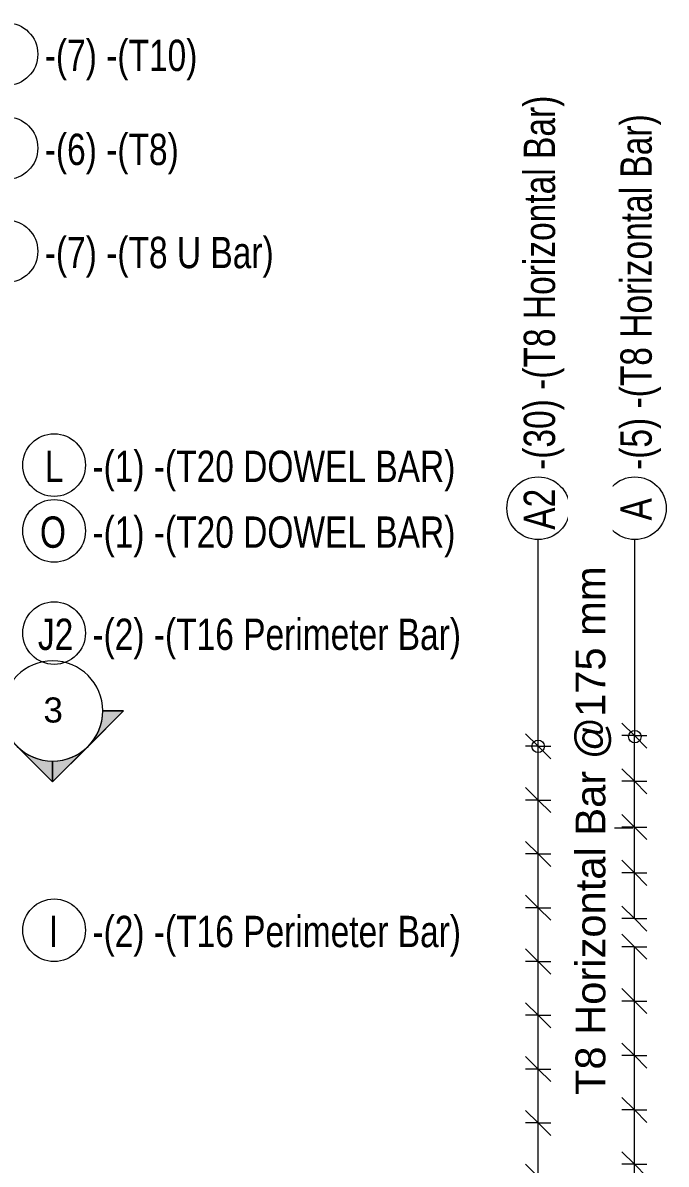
# Model space of a CAD drawing. Header units: millimetres. Extents: x 12473 to 23610, y -3081 to 6044.
# Drawn here: x 16383 to 18438, y 2286 to 5930 of the extents above; entities that cross this region are included whole.
import ezdxf

# ---------------------------------------------------------------- set-up
doc = ezdxf.new("R2010")
doc.units = ezdxf.units.MM
for name, color, linetype, lineweight in [('A-ANNO-DIMS', 211, 'Continuous', 9), ('A-ANNO-DIMS-40', 211, 'Continuous', 9), ('G-ANNO-SYMB', 111, 'Continuous', 9), ('S-RBAR-IDEN', 171, 'Continuous', 9)]:
    doc.layers.add(name, color=color, linetype=linetype, lineweight=lineweight)
doc.styles.add('Arial', font='arial.ttf', dxfattribs={"height": 80})
doc.styles.add('Arial_1', font='arial.ttf', dxfattribs={"height": 95.25})
doc.styles.add('Nirmala UI Semilight', font='NirmalaS.ttf', dxfattribs={"width": 0.8, "height": 100})
doc.dimstyles.new('Arrow_Filled_-_2_5_NI_UI', dxfattribs={"dimscale": 304.8, "dimtxt": 104.736395, "dimasz": 0.262467, "dimexe": 0.131234, "dimexo": 0.0625, "dimgap": 0.131234, "dimtad": 1, "dimdec": 0, "dimzin": 0, "dimdsep": 46, "dimtxsty": 'Nirmala UI Semilight', "dimblk1": 'OBLIQUE', "dimblk2": 'OBLIQUE', "dimsah": 1, "dimcen": 0.09, "dimazin": 0, "dimtfac": 1, "dimtdec": 4, "dimtix": 1, "dimtmove": 0, "dimatfit": 3, "dimfxl": 0.131234, "dimfxlon": 1, "dimtvp": 1, "dimtolj": 1, "dimtzin": 0, "dimarcsym": 2})
doc.dimstyles.new('Arrow_Filled_-_2_5_NI_UI_1', dxfattribs={"dimscale": 304.8, "dimtxt": 104.736395, "dimasz": 0.262467, "dimexe": 0.131234, "dimexo": 0.0625, "dimgap": 0.131234, "dimtad": 1, "dimdec": 0, "dimzin": 0, "dimdsep": 46, "dimtxsty": 'Arial_1', "dimblk1": 'OBLIQUE', "dimblk2": 'OBLIQUE', "dimsah": 1, "dimcen": 0.09, "dimazin": 0, "dimtfac": 1, "dimtdec": 4, "dimtix": 1, "dimtmove": 0, "dimatfit": 3, "dimfxl": 0.131234, "dimfxlon": 1, "dimtvp": 1, "dimtolj": 1, "dimtzin": 0, "dimarcsym": 2})

# ---------------------------------------------------------------- blocks, each defined once
blk = doc.blocks.new('Detail View - M_Section Head - Filled SHOP DWG-1002450-Elevation Front 1')
at = {"layer": 'G-ANNO-SYMB'}
h = blk.add_hatch(color=256, dxfattribs=at)
edge = h.paths.add_edge_path()
edge.add_line((16252.2, 3732.8), (16318.5, 3732.8))
edge.add_arc((16478.5, 3732.8), 160, 180, 225)
edge.add_line((16365.4, 3619.7), (16252.2, 3732.8))
h = blk.add_hatch(color=256, dxfattribs=at)
edge = h.paths.add_edge_path()
edge.add_line((16704.8, 3732.8), (16591.6, 3619.7))
edge.add_arc((16478.5, 3732.8), 160, 315, 360)
edge.add_line((16638.5, 3732.8), (16704.8, 3732.8))
h = blk.add_hatch(color=256, dxfattribs=at)
edge = h.paths.add_edge_path()
edge.add_line((16478.5, 3506.5), (16365.4, 3619.7))
edge.add_arc((16478.5, 3732.8), 160, 225, 270)
edge.add_line((16478.5, 3572.8), (16478.5, 3506.5))
h = blk.add_hatch(color=256, dxfattribs=at)
edge = h.paths.add_edge_path()
edge.add_line((16478.5, 3506.5), (16478.5, 3572.8))
edge.add_arc((16478.5, 3732.8), 160, 270, 315)
edge.add_line((16591.6, 3619.7), (16478.5, 3506.5))
for p, q in [((16478.5, 3506.5), (16252.2, 3732.8)), ((16318.5, 3732.8), (16252.2, 3732.8)), ((16252.2, 3732.8), (16365.4, 3619.7)), ((16318.5, 3732.8), (16252.2, 3732.8)), ((16478.5, 3506.5), (16704.8, 3732.8)), ((16591.6, 3619.7), (16704.8, 3732.8)), ((16638.5, 3732.8), (16704.8, 3732.8)), ((16704.8, 3732.8), (16638.5, 3732.8)), ((16365.4, 3619.7), (16478.5, 3506.5)), ((16478.5, 3506.5), (16591.6, 3619.7)), ((16478.5, 3572.8), (16478.5, 3506.5)), ((16478.5, 3506.5), (16478.5, 3572.8))]:
    blk.add_line(p, q, dxfattribs=at)
for start, end in [(360, 180), (180, 360), (180, 225), (315, 0), (225, 270), (270, 315)]:
    blk.add_arc((16478.5, 3732.8), 160, start, end, dxfattribs=at)
blk = doc.blocks.new('M_Rebar Tag_rfa MARK - ARROW-794226-Elevation Front 1')
at = {"layer": 'S-RBAR-IDEN'}
blk.add_circle((16483.4, 3981.5), 100, dxfattribs=at)
blk = doc.blocks.new('M_Rebar Tag_rfa MARK - DOT 1 MM-794228-Elevation Front 1')
at = {"layer": 'S-RBAR-IDEN'}
blk.add_circle((18335.3, -2981), 100, dxfattribs=at)
blk = doc.blocks.new('DIMBLOCK159-Elevation Front 1')
at = {"layer": 'A-ANNO-DIMS-40'}
for p, q in [((18029, 2417.7), (17989, 2457.7)), ((18029, 2417.7), (17989, 2417.7)), ((18029, 2245.9), (18029, 2417.7)), ((18029, 2417.7), (18069, 2377.7)), ((18029, 2417.7), (18069, 2417.7)), ((18029, 2245.9), (17989, 2285.9)), ((18029, 2245.9), (17989, 2245.9)), ((18029, 2245.9), (18069, 2205.9)), ((18029, 2245.9), (18069, 2245.9))]:
    blk.add_line(p, q, dxfattribs=at)
blk = doc.blocks.new('_Oblique')
at = {"color": 0, "linetype": 'ByBlock', "lineweight": -2}
blk.add_line((-0.5, -0.5), (0.5, 0.5), dxfattribs=at)
blk = doc.blocks.new('DIMBLOCK160-Elevation Front 1')
at = {"layer": 'A-ANNO-DIMS-40'}
for p, q in [((18029, 2589.4), (17989, 2629.4)), ((18029, 2589.4), (17989, 2589.4)), ((18029, 2417.7), (18029, 2589.4)), ((18029, 2589.4), (18069, 2549.4)), ((18029, 2589.4), (18069, 2589.4)), ((18029, 2417.7), (17989, 2457.7)), ((18029, 2417.7), (17989, 2417.7)), ((18029, 2417.7), (18069, 2377.7)), ((18029, 2417.7), (18069, 2417.7))]:
    blk.add_line(p, q, dxfattribs=at)
blk = doc.blocks.new('DIMBLOCK161-Elevation Front 1')
at = {"layer": 'A-ANNO-DIMS-40'}
for p, q in [((18029, 2761.2), (17989, 2801.2)), ((18029, 2761.2), (17989, 2761.2)), ((18029, 2589.4), (18029, 2761.2)), ((18029, 2761.2), (18069, 2721.2)), ((18029, 2761.2), (18069, 2761.2)), ((18029, 2589.4), (17989, 2629.4)), ((18029, 2589.4), (17989, 2589.4)), ((18029, 2589.4), (18069, 2549.4)), ((18029, 2589.4), (18069, 2589.4))]:
    blk.add_line(p, q, dxfattribs=at)
blk = doc.blocks.new('DIMBLOCK162-Elevation Front 1')
at = {"layer": 'A-ANNO-DIMS-40'}
for p, q in [((18029, 2933), (17989, 2973)), ((18029, 2933), (17989, 2933)), ((18029, 2761.2), (18029, 2933)), ((18029, 2933), (18069, 2893)), ((18029, 2933), (18069, 2933)), ((18029, 2761.2), (17989, 2801.2)), ((18029, 2761.2), (17989, 2761.2)), ((18029, 2761.2), (18069, 2721.2)), ((18029, 2761.2), (18069, 2761.2))]:
    blk.add_line(p, q, dxfattribs=at)
blk = doc.blocks.new('DIMBLOCK163-Elevation Front 1')
at = {"layer": 'A-ANNO-DIMS-40'}
for p, q in [((18029, 3104.7), (17989, 3144.7)), ((18029, 3104.7), (17989, 3104.7)), ((18029, 2933), (18029, 3104.7)), ((18029, 3104.7), (18069, 3064.7)), ((18029, 3104.7), (18069, 3104.7)), ((18029, 2933), (17989, 2973)), ((18029, 2933), (17989, 2933)), ((18029, 2933), (18069, 2893)), ((18029, 2933), (18069, 2933))]:
    blk.add_line(p, q, dxfattribs=at)
blk = doc.blocks.new('DIMBLOCK164-Elevation Front 1')
at = {"layer": 'A-ANNO-DIMS-40'}
for p, q in [((18029, 3276.5), (17989, 3316.5)), ((18029, 3276.5), (17989, 3276.5)), ((18029, 3104.7), (18029, 3276.5)), ((18029, 3276.5), (18069, 3236.5)), ((18029, 3276.5), (18069, 3276.5)), ((18029, 3104.7), (17989, 3144.7)), ((18029, 3104.7), (17989, 3104.7)), ((18029, 3104.7), (18069, 3064.7)), ((18029, 3104.7), (18069, 3104.7))]:
    blk.add_line(p, q, dxfattribs=at)
blk = doc.blocks.new('DIMBLOCK165-Elevation Front 1')
at = {"layer": 'A-ANNO-DIMS-40'}
for p, q in [((18029, 3448.2), (17989, 3488.2)), ((18029, 3448.2), (17989, 3448.2)), ((18029, 3276.5), (18029, 3448.2)), ((18029, 3448.2), (18069, 3408.2)), ((18029, 3448.2), (18069, 3448.2)), ((18029, 3276.5), (17989, 3316.5)), ((18029, 3276.5), (17989, 3276.5)), ((18029, 3276.5), (18069, 3236.5)), ((18029, 3276.5), (18069, 3276.5))]:
    blk.add_line(p, q, dxfattribs=at)
blk = doc.blocks.new('DIMBLOCK166-Elevation Front 1')
at = {"layer": 'A-ANNO-DIMS-40'}
for p, q in [((18029, 3620), (17989, 3660)), ((18029, 3620), (17989, 3620)), ((18029, 3448.2), (18029, 3620)), ((18029, 3620), (18069, 3580)), ((18029, 3620), (18069, 3620)), ((18029, 3448.2), (17989, 3488.2)), ((18029, 3448.2), (17989, 3448.2)), ((18029, 3448.2), (18069, 3408.2)), ((18029, 3448.2), (18069, 3448.2))]:
    blk.add_line(p, q, dxfattribs=at)
blk = doc.blocks.new('DIMBLOCK167-Elevation Front 1')
at = {"layer": 'A-ANNO-DIMS-40'}
for p, q in [((18029, 3620), (17989, 3660)), ((18029, 3620), (17989, 3620)), ((18029, -1361), (18029, 3620)), ((18029, 3448.2), (18029, 3620)), ((18029, 3620), (18069, 3580)), ((18029, 3620), (18069, 3620)), ((18029, 3448.2), (17989, 3488.2)), ((18029, 3448.2), (17989, 3448.2)), ((18029, 3276.5), (18029, 3448.2)), ((18029, 3448.2), (18069, 3408.2)), ((18029, 3448.2), (18069, 3448.2)), ((18029, 3276.5), (17989, 3316.5)), ((18029, 3276.5), (17989, 3276.5)), ((18029, 3104.7), (18029, 3276.5)), ((18029, 3276.5), (18069, 3236.5)), ((18029, 3276.5), (18069, 3276.5)), ((18029, 3104.7), (17989, 3144.7)), ((18029, 3104.7), (17989, 3104.7)), ((18029, 2933), (18029, 3104.7)), ((18029, 3104.7), (18069, 3064.7)), ((18029, 3104.7), (18069, 3104.7)), ((18029, 2933), (17989, 2973)), ((18029, 2933), (17989, 2933)), ((18029, 2761.2), (18029, 2933)), ((18029, 2933), (18069, 2893)), ((18029, 2933), (18069, 2933)), ((18029, 2761.2), (17989, 2801.2)), ((18029, 2761.2), (17989, 2761.2)), ((18029, 2589.4), (18029, 2761.2)), ((18029, 2761.2), (18069, 2721.2)), ((18029, 2761.2), (18069, 2761.2)), ((18029, 2589.4), (17989, 2629.4)), ((18029, 2589.4), (17989, 2589.4)), ((18029, 2417.7), (18029, 2589.4)), ((18029, 2589.4), (18069, 2549.4)), ((18029, 2589.4), (18069, 2589.4)), ((18029, 2417.7), (17989, 2457.7)), ((18029, 2417.7), (17989, 2417.7)), ((18029, 2245.9), (18029, 2417.7)), ((18029, 2417.7), (18069, 2377.7)), ((18029, 2417.7), (18069, 2417.7)), ((18029, 2245.9), (17989, 2285.9)), ((18029, 2245.9), (17989, 2245.9)), ((18029, 2074.2), (18029, 2245.9)), ((18029, 2245.9), (18069, 2205.9)), ((18029, 2245.9), (18069, 2245.9)), ((18029, 2074.2), (17989, 2114.2)), ((18029, 2074.2), (17989, 2074.2)), ((18029, 1902.4), (18029, 2074.2)), ((18029, 2074.2), (18069, 2034.2)), ((18029, 2074.2), (18069, 2074.2)), ((18029, 1902.4), (17989, 1942.4)), ((18029, 1902.4), (17989, 1902.4)), ((18029, 1730.7), (18029, 1902.4)), ((18029, 1902.4), (18069, 1862.4)), ((18029, 1902.4), (18069, 1902.4)), ((18029, 1730.7), (17989, 1770.7)), ((18029, 1730.7), (17989, 1730.7)), ((18029, 1558.9), (18029, 1730.7)), ((18029, 1730.7), (18069, 1690.7)), ((18029, 1730.7), (18069, 1730.7)), ((18029, 1558.9), (17989, 1598.9)), ((18029, 1558.9), (17989, 1558.9)), ((18029, 1387.1), (18029, 1558.9)), ((18029, 1558.9), (18069, 1518.9)), ((18029, 1558.9), (18069, 1558.9)), ((18029, 1387.1), (17989, 1427.1)), ((18029, 1387.1), (17989, 1387.1)), ((18029, 1215.4), (18029, 1387.1)), ((18029, 1387.1), (18069, 1347.1)), ((18029, 1387.1), (18069, 1387.1)), ((18029, 1215.4), (17989, 1255.4)), ((18029, 1215.4), (17989, 1215.4)), ((18029, 1043.6), (18029, 1215.4)), ((18029, 1215.4), (18069, 1175.4)), ((18029, 1215.4), (18069, 1215.4)), ((18029, 1043.6), (17989, 1083.6)), ((18029, 1043.6), (17989, 1043.6)), ((18029, 871.9), (18029, 1043.6)), ((18029, 1043.6), (18069, 1003.6)), ((18029, 1043.6), (18069, 1043.6)), ((18029, 871.9), (17989, 911.9)), ((18029, 871.9), (17989, 871.9)), ((18029, 700.1), (18029, 871.9)), ((18029, 871.9), (18069, 831.9)), ((18029, 871.9), (18069, 871.9)), ((18029, 700.1), (17989, 740.1)), ((18029, 700.1), (17989, 700.1)), ((18029, 528.3), (18029, 700.1)), ((18029, 700.1), (18069, 660.1)), ((18029, 700.1), (18069, 700.1)), ((18029, 528.3), (17989, 568.3)), ((18029, 528.3), (17989, 528.3)), ((18029, 356.6), (18029, 528.3)), ((18029, 528.3), (18069, 488.3)), ((18029, 528.3), (18069, 528.3)), ((18029, 356.6), (17989, 396.6)), ((18029, 356.6), (17989, 356.6)), ((18029, 184.8), (18029, 356.6)), ((18029, 356.6), (18069, 316.6)), ((18029, 356.6), (18069, 356.6)), ((18029, 184.8), (17989, 224.8)), ((18029, 184.8), (17989, 184.8)), ((18029, 13.1), (18029, 184.8)), ((18029, 184.8), (18069, 144.8)), ((18029, 184.8), (18069, 184.8)), ((18029, 13.1), (17989, 53.1)), ((18029, 13.1), (17989, 13.1)), ((18029, -158.7), (18029, 13.1)), ((18029, 13.1), (18069, -26.9)), ((18029, 13.1), (18069, 13.1)), ((18029, -158.7), (17989, -118.7)), ((18029, -158.7), (17989, -158.7)), ((18029, -330.4), (18029, -158.7)), ((18029, -158.7), (18069, -198.7)), ((18029, -158.7), (18069, -158.7)), ((18029, -330.4), (17989, -290.4)), ((18029, -330.4), (17989, -330.4)), ((18029, -502.2), (18029, -330.4)), ((18029, -330.4), (18069, -370.4)), ((18029, -330.4), (18069, -330.4)), ((18029, -502.2), (17989, -462.2)), ((18029, -502.2), (17989, -502.2)), ((18029, -674), (18029, -502.2)), ((18029, -502.2), (18069, -542.2)), ((18029, -502.2), (18069, -502.2)), ((18029, -674), (17989, -634)), ((18029, -674), (17989, -674)), ((18029, -845.7), (18029, -674)), ((18029, -674), (18069, -714)), ((18029, -674), (18069, -674)), ((18029, -845.7), (17989, -805.7)), ((18029, -845.7), (17989, -845.7)), ((18029, -1017.5), (18029, -845.7)), ((18029, -845.7), (18069, -885.7)), ((18029, -845.7), (18069, -845.7)), ((18029, -1017.5), (17989, -977.5)), ((18029, -1017.5), (17989, -1017.5)), ((18029, -1189.2), (18029, -1017.5)), ((18029, -1017.5), (18069, -1057.5)), ((18029, -1017.5), (18069, -1017.5)), ((18029, -1189.2), (17989, -1149.2)), ((18029, -1189.2), (17989, -1189.2)), ((18029, -1361), (18029, -1189.2)), ((18029, -1189.2), (18069, -1229.2)), ((18029, -1189.2), (18069, -1189.2)), ((18029, -1361), (17989, -1321)), ((18029, -1361), (17989, -1361)), ((18029, -1361), (18069, -1401)), ((18029, -1361), (18069, -1361))]:
    blk.add_line(p, q, dxfattribs=at)
blk = doc.blocks.new('_None')
blk = doc.blocks.new('DIMBLOCK188-Elevation Front 1')
at = {"layer": 'A-ANNO-DIMS-40'}
for p, q in [((18336.3, 2285.5), (18296.3, 2325.5)), ((18336.3, 2285.5), (18296.3, 2285.5)), ((18336.3, 2111.9), (18336.3, 2285.5)), ((18336.3, 2285.5), (18376.3, 2245.5)), ((18336.3, 2285.5), (18376.3, 2285.5)), ((18336.3, 2111.9), (18296.3, 2151.9)), ((18336.3, 2111.9), (18296.3, 2111.9)), ((18336.3, 2111.9), (18376.3, 2071.9)), ((18336.3, 2111.9), (18376.3, 2111.9))]:
    blk.add_line(p, q, dxfattribs=at)
blk = doc.blocks.new('DIMBLOCK189-Elevation Front 1')
at = {"layer": 'A-ANNO-DIMS-40'}
for p, q in [((18336.3, 2459.2), (18296.3, 2499.2)), ((18336.3, 2459.2), (18296.3, 2459.2)), ((18336.3, 2285.5), (18336.3, 2459.2)), ((18336.3, 2459.2), (18376.3, 2419.2)), ((18336.3, 2459.2), (18376.3, 2459.2)), ((18336.3, 2285.5), (18296.3, 2325.5)), ((18336.3, 2285.5), (18296.3, 2285.5)), ((18336.3, 2285.5), (18376.3, 2245.5)), ((18336.3, 2285.5), (18376.3, 2285.5))]:
    blk.add_line(p, q, dxfattribs=at)
blk = doc.blocks.new('DIMBLOCK190-Elevation Front 1')
at = {"layer": 'A-ANNO-DIMS-40'}
for p, q in [((18336.3, 2632.8), (18296.3, 2672.8)), ((18336.3, 2632.8), (18296.3, 2632.8)), ((18336.3, 2459.2), (18336.3, 2632.8)), ((18336.3, 2632.8), (18376.3, 2592.8)), ((18336.3, 2632.8), (18376.3, 2632.8)), ((18336.3, 2459.2), (18296.3, 2499.2)), ((18336.3, 2459.2), (18296.3, 2459.2)), ((18336.3, 2459.2), (18376.3, 2419.2)), ((18336.3, 2459.2), (18376.3, 2459.2))]:
    blk.add_line(p, q, dxfattribs=at)
blk = doc.blocks.new('DIMBLOCK191-Elevation Front 1')
at = {"layer": 'A-ANNO-DIMS-40'}
for p, q in [((18336.3, 2806.5), (18296.3, 2846.5)), ((18336.3, 2806.5), (18296.3, 2806.5)), ((18336.3, 2632.8), (18336.3, 2806.5)), ((18336.3, 2806.5), (18376.3, 2766.5)), ((18336.3, 2806.5), (18376.3, 2806.5)), ((18336.3, 2632.8), (18296.3, 2672.8)), ((18336.3, 2632.8), (18296.3, 2632.8)), ((18336.3, 2632.8), (18376.3, 2592.8)), ((18336.3, 2632.8), (18376.3, 2632.8))]:
    blk.add_line(p, q, dxfattribs=at)
blk = doc.blocks.new('DIMBLOCK192-Elevation Front 1')
at = {"layer": 'A-ANNO-DIMS-40'}
for p, q in [((18336.3, 2980.1), (18296.3, 3020.1)), ((18336.3, 2980.1), (18296.3, 2980.1)), ((18336.3, 2806.5), (18336.3, 2980.1)), ((18336.3, 2980.1), (18376.3, 2940.1)), ((18336.3, 2980.1), (18376.3, 2980.1)), ((18336.3, 2806.5), (18296.3, 2846.5)), ((18336.3, 2806.5), (18296.3, 2806.5)), ((18336.3, 2806.5), (18376.3, 2766.5)), ((18336.3, 2806.5), (18376.3, 2806.5))]:
    blk.add_line(p, q, dxfattribs=at)
blk = doc.blocks.new('DIMBLOCK193-Elevation Front 1')
at = {"layer": 'A-ANNO-DIMS-40'}
for p, q in [((18336.3, 2980.1), (18296.3, 3020.1)), ((18336.3, 2980.1), (18296.3, 2980.1)), ((18336.3, -1361), (18336.3, 2980.1)), ((18336.3, 2806.5), (18336.3, 2980.1)), ((18336.3, 2980.1), (18376.3, 2940.1)), ((18336.3, 2980.1), (18376.3, 2980.1)), ((18336.3, 2806.5), (18296.3, 2846.5)), ((18336.3, 2806.5), (18296.3, 2806.5)), ((18336.3, 2632.8), (18336.3, 2806.5)), ((18336.3, 2806.5), (18376.3, 2766.5)), ((18336.3, 2806.5), (18376.3, 2806.5)), ((18336.3, 2632.8), (18296.3, 2672.8)), ((18336.3, 2632.8), (18296.3, 2632.8)), ((18336.3, 2459.2), (18336.3, 2632.8)), ((18336.3, 2632.8), (18376.3, 2592.8)), ((18336.3, 2632.8), (18376.3, 2632.8)), ((18336.3, 2459.2), (18296.3, 2499.2)), ((18336.3, 2459.2), (18296.3, 2459.2)), ((18336.3, 2285.5), (18336.3, 2459.2)), ((18336.3, 2459.2), (18376.3, 2419.2)), ((18336.3, 2459.2), (18376.3, 2459.2)), ((18336.3, 2285.5), (18296.3, 2325.5)), ((18336.3, 2285.5), (18296.3, 2285.5)), ((18336.3, 2111.9), (18336.3, 2285.5)), ((18336.3, 2285.5), (18376.3, 2245.5)), ((18336.3, 2285.5), (18376.3, 2285.5)), ((18336.3, 2111.9), (18296.3, 2151.9)), ((18336.3, 2111.9), (18296.3, 2111.9)), ((18336.3, 1938.2), (18336.3, 2111.9)), ((18336.3, 2111.9), (18376.3, 2071.9)), ((18336.3, 2111.9), (18376.3, 2111.9)), ((18336.3, 1938.2), (18296.3, 1978.2)), ((18336.3, 1938.2), (18296.3, 1938.2)), ((18336.3, 1764.6), (18336.3, 1938.2)), ((18336.3, 1938.2), (18376.3, 1898.2)), ((18336.3, 1938.2), (18376.3, 1938.2)), ((18336.3, 1764.6), (18296.3, 1804.6)), ((18336.3, 1764.6), (18296.3, 1764.6)), ((18336.3, 1591), (18336.3, 1764.6)), ((18336.3, 1764.6), (18376.3, 1724.6)), ((18336.3, 1764.6), (18376.3, 1764.6)), ((18336.3, 1591), (18296.3, 1631)), ((18336.3, 1591), (18296.3, 1591)), ((18336.3, 1417.3), (18336.3, 1591)), ((18336.3, 1591), (18376.3, 1551)), ((18336.3, 1591), (18376.3, 1591)), ((18336.3, 1417.3), (18296.3, 1457.3)), ((18336.3, 1417.3), (18296.3, 1417.3)), ((18336.3, 1243.7), (18336.3, 1417.3)), ((18336.3, 1417.3), (18376.3, 1377.3)), ((18336.3, 1417.3), (18376.3, 1417.3)), ((18336.3, 1243.7), (18296.3, 1283.7)), ((18336.3, 1243.7), (18296.3, 1243.7)), ((18336.3, 1070), (18336.3, 1243.7)), ((18336.3, 1243.7), (18376.3, 1203.7)), ((18336.3, 1243.7), (18376.3, 1243.7)), ((18336.3, 1070), (18296.3, 1110)), ((18336.3, 1070), (18296.3, 1070)), ((18336.3, 896.4), (18336.3, 1070)), ((18336.3, 1070), (18376.3, 1030)), ((18336.3, 1070), (18376.3, 1070)), ((18336.3, 896.4), (18296.3, 936.4)), ((18336.3, 896.4), (18296.3, 896.4)), ((18336.3, 722.7), (18336.3, 896.4)), ((18336.3, 896.4), (18376.3, 856.4)), ((18336.3, 896.4), (18376.3, 896.4)), ((18336.3, 722.7), (18296.3, 762.7)), ((18336.3, 722.7), (18296.3, 722.7)), ((18336.3, 549.1), (18336.3, 722.7)), ((18336.3, 722.7), (18376.3, 682.7)), ((18336.3, 722.7), (18376.3, 722.7)), ((18336.3, 549.1), (18296.3, 589.1)), ((18336.3, 549.1), (18296.3, 549.1)), ((18336.3, 375.4), (18336.3, 549.1)), ((18336.3, 549.1), (18376.3, 509.1)), ((18336.3, 549.1), (18376.3, 549.1)), ((18336.3, 375.4), (18296.3, 415.4)), ((18336.3, 375.4), (18296.3, 375.4)), ((18336.3, 201.8), (18336.3, 375.4)), ((18336.3, 375.4), (18376.3, 335.4)), ((18336.3, 375.4), (18376.3, 375.4)), ((18336.3, 201.8), (18296.3, 241.8)), ((18336.3, 201.8), (18296.3, 201.8)), ((18336.3, 28.2), (18336.3, 201.8)), ((18336.3, 201.8), (18376.3, 161.8)), ((18336.3, 201.8), (18376.3, 201.8)), ((18336.3, 28.2), (18296.3, 68.2)), ((18336.3, 28.2), (18296.3, 28.2)), ((18336.3, -145.5), (18336.3, 28.2)), ((18336.3, 28.2), (18376.3, -11.8)), ((18336.3, 28.2), (18376.3, 28.2)), ((18336.3, -145.5), (18296.3, -105.5)), ((18336.3, -145.5), (18296.3, -145.5)), ((18336.3, -319.1), (18336.3, -145.5)), ((18336.3, -145.5), (18376.3, -185.5)), ((18336.3, -145.5), (18376.3, -145.5)), ((18336.3, -319.1), (18296.3, -279.1)), ((18336.3, -319.1), (18296.3, -319.1)), ((18336.3, -492.8), (18336.3, -319.1)), ((18336.3, -319.1), (18376.3, -359.1)), ((18336.3, -319.1), (18376.3, -319.1)), ((18336.3, -492.8), (18296.3, -452.8)), ((18336.3, -492.8), (18296.3, -492.8)), ((18336.3, -666.4), (18336.3, -492.8)), ((18336.3, -492.8), (18376.3, -532.8)), ((18336.3, -492.8), (18376.3, -492.8)), ((18336.3, -666.4), (18296.3, -626.4)), ((18336.3, -666.4), (18296.3, -666.4)), ((18336.3, -840.1), (18336.3, -666.4)), ((18336.3, -666.4), (18376.3, -706.4)), ((18336.3, -666.4), (18376.3, -666.4)), ((18336.3, -840.1), (18296.3, -800.1)), ((18336.3, -840.1), (18296.3, -840.1)), ((18336.3, -1013.7), (18336.3, -840.1)), ((18336.3, -840.1), (18376.3, -880.1)), ((18336.3, -840.1), (18376.3, -840.1)), ((18336.3, -1013.7), (18296.3, -973.7)), ((18336.3, -1013.7), (18296.3, -1013.7)), ((18336.3, -1187.4), (18336.3, -1013.7)), ((18336.3, -1013.7), (18376.3, -1053.7)), ((18336.3, -1013.7), (18376.3, -1013.7)), ((18336.3, -1187.4), (18296.3, -1147.4)), ((18336.3, -1187.4), (18296.3, -1187.4)), ((18336.3, -1361), (18336.3, -1187.4)), ((18336.3, -1187.4), (18376.3, -1227.4)), ((18336.3, -1187.4), (18376.3, -1187.4)), ((18336.3, -1361), (18296.3, -1321)), ((18336.3, -1361), (18296.3, -1361)), ((18336.3, -1361), (18376.3, -1401)), ((18336.3, -1361), (18376.3, -1361))]:
    blk.add_line(p, q, dxfattribs=at)
blk = doc.blocks.new('DIMBLOCK194-Elevation Front 1')
at = {"layer": 'A-ANNO-DIMS-40'}
for p, q in [((18336.1, 3216), (18296.1, 3256)), ((18336.1, 3216), (18296.1, 3216)), ((18336.1, 3069.9), (18336.1, 3216)), ((18336.1, 3216), (18376.1, 3176)), ((18336.1, 3216), (18376.1, 3216)), ((18336.1, 3069.9), (18296.1, 3109.9)), ((18336.1, 3069.9), (18296.1, 3069.9)), ((18336.1, 3069.9), (18376.1, 3029.9)), ((18336.1, 3069.9), (18376.1, 3069.9))]:
    blk.add_line(p, q, dxfattribs=at)
blk = doc.blocks.new('DIMBLOCK195-Elevation Front 1')
at = {"layer": 'A-ANNO-DIMS-40'}
for p, q in [((18336.1, 3362.1), (18296.1, 3402.1)), ((18336.1, 3362.1), (18296.1, 3362.1)), ((18336.1, 3216), (18336.1, 3362.1)), ((18336.1, 3362.1), (18376.1, 3322.1)), ((18336.1, 3362.1), (18376.1, 3362.1)), ((18336.1, 3216), (18296.1, 3256)), ((18336.1, 3216), (18296.1, 3216)), ((18336.1, 3216), (18376.1, 3176)), ((18336.1, 3216), (18376.1, 3216))]:
    blk.add_line(p, q, dxfattribs=at)
blk = doc.blocks.new('DIMBLOCK196-Elevation Front 1')
at = {"layer": 'A-ANNO-DIMS-40'}
for p, q in [((18336.1, 3508.2), (18296.1, 3548.2)), ((18336.1, 3508.2), (18296.1, 3508.2)), ((18336.1, 3362.1), (18336.1, 3508.2)), ((18336.1, 3508.2), (18376.1, 3468.2)), ((18336.1, 3508.2), (18376.1, 3508.2)), ((18336.1, 3362.1), (18296.1, 3402.1)), ((18336.1, 3362.1), (18296.1, 3362.1)), ((18336.1, 3362.1), (18376.1, 3322.1)), ((18336.1, 3362.1), (18376.1, 3362.1))]:
    blk.add_line(p, q, dxfattribs=at)
blk = doc.blocks.new('DIMBLOCK197-Elevation Front 1')
at = {"layer": 'A-ANNO-DIMS-40'}
for p, q in [((18336.1, 3654.3), (18296.1, 3694.3)), ((18336.1, 3654.3), (18296.1, 3654.3)), ((18336.1, 3508.2), (18336.1, 3654.3)), ((18336.1, 3654.3), (18376.1, 3614.3)), ((18336.1, 3654.3), (18376.1, 3654.3)), ((18336.1, 3508.2), (18296.1, 3548.2)), ((18336.1, 3508.2), (18296.1, 3508.2)), ((18336.1, 3508.2), (18376.1, 3468.2)), ((18336.1, 3508.2), (18376.1, 3508.2))]:
    blk.add_line(p, q, dxfattribs=at)
blk = doc.blocks.new('DIMBLOCK198-Elevation Front 1')
at = {"layer": 'A-ANNO-DIMS-40'}
for p, q in [((18336.1, 3654.3), (18296.1, 3694.3)), ((18336.1, 3654.3), (18296.1, 3654.3)), ((18336.1, 3069.9), (18336.1, 3654.3)), ((18336.1, 3508.2), (18336.1, 3654.3)), ((18336.1, 3654.3), (18376.1, 3614.3)), ((18336.1, 3654.3), (18376.1, 3654.3)), ((18336.1, 3508.2), (18296.1, 3548.2)), ((18336.1, 3508.2), (18296.1, 3508.2)), ((18336.1, 3362.1), (18336.1, 3508.2)), ((18336.1, 3508.2), (18376.1, 3468.2)), ((18336.1, 3508.2), (18376.1, 3508.2)), ((18336.1, 3362.1), (18296.1, 3402.1)), ((18336.1, 3362.1), (18296.1, 3362.1)), ((18336.1, 3216), (18336.1, 3362.1)), ((18336.1, 3362.1), (18376.1, 3322.1)), ((18336.1, 3362.1), (18376.1, 3362.1)), ((18336.1, 3216), (18296.1, 3256)), ((18336.1, 3216), (18296.1, 3216)), ((18336.1, 3069.9), (18336.1, 3216)), ((18336.1, 3216), (18376.1, 3176)), ((18336.1, 3216), (18376.1, 3216)), ((18336.1, 3069.9), (18296.1, 3109.9)), ((18336.1, 3069.9), (18296.1, 3069.9)), ((18336.1, 3069.9), (18376.1, 3029.9)), ((18336.1, 3069.9), (18376.1, 3069.9))]:
    blk.add_line(p, q, dxfattribs=at)

msp = doc.modelspace()

# ---------------------------------------------------------------- linework, layer by layer
at = {"layer": 'S-RBAR-IDEN'}
for p, q in [((18029, 3619.8), (18029, 4280.1)), ((18337.7, 3650.9), (18337.7, 4280.1)), ((18330.8, 3358.5), (18272.7, 3358.5))]:
    msp.add_line(p, q, dxfattribs=at)
for centre in [(18337.7, 3650.9), (18029, 3619.8)]:
    msp.add_circle(centre, 20, dxfattribs=at)

# ---------------------------------------------------------------- block references
at = {"layer": 'G-ANNO-SYMB'}
msp.add_blockref('Detail View - M_Section Head - Filled SHOP DWG-1002450-Elevation Front 1', (0, 0), dxfattribs=at)
at = {"layer": 'S-RBAR-IDEN', "rotation": 270.0000000000001}
for p in [(19312.2, 24164.9), (19312.2, 23864.9), (19312.2, 23535.6)]:
    msp.add_blockref('M_Rebar Tag_rfa MARK - DOT 1 MM-794228-Elevation Front 1', p, dxfattribs=at)
at = {"layer": 'S-RBAR-IDEN'}
for name, p in [('M_Rebar Tag_rfa MARK - ARROW-794226-Elevation Front 1', (0, 536.2)), ('M_Rebar Tag_rfa MARK - DOT 1 MM-794228-Elevation Front 1', (-306.3, 7361.1)), ('M_Rebar Tag_rfa MARK - DOT 1 MM-794228-Elevation Front 1', (2.4, 7361.1)), ('M_Rebar Tag_rfa MARK - ARROW-794226-Elevation Front 1', (0, 326.2)), ('M_Rebar Tag_rfa MARK - ARROW-794226-Elevation Front 1', (0, 0)), ('M_Rebar Tag_rfa MARK - ARROW-794226-Elevation Front 1', (0, -948.8))]:
    msp.add_blockref(name, p, dxfattribs=at)

# ---------------------------------------------------------------- texts
at = {"layer": 'G-ANNO-SYMB', "insert": (16449.2, 3775.9), "char_height": 80, "width": 76.962, "attachment_point": 1, "style": 'Arial'}
msp.add_mtext('3', dxfattribs=at)
at = {"layer": 'S-RBAR-IDEN', "char_height": 100, "attachment_point": 1, "style": 'Nirmala UI Semilight'}
for s, insert, width in [('-(7) -(T10)', (16453.5, 5875.7), 561.823), ('-(6) -(T8)', (16453.5, 5575.7), 513.08), ('-(7) -(T8 U Bar)', (16453.5, 5246.4), 869.671), ('L', (16453.8, 4563.8), 64.135), ('-(1) -(T20 DOWEL BAR)', (16605.6, 4563.8), 1336.573), ('O', (16438, 4353.8), 102.616), ('-(1) -(T20 DOWEL BAR)', (16605.6, 4353.8), 1336.573), ('J2', (16431.6, 4027.6), 118.008), ('-(2) -(T16 Perimeter Bar)', (16605.6, 4027.6), 1398.143), ('I', (16466.4, 3078.8), 33.35), ('-(2) -(T16 Perimeter Bar)', (16605.6, 3078.8), 1398.143)]:
    msp.add_mtext(s, dxfattribs=dict(at, insert=insert, width=width))
at = {"layer": 'S-RBAR-IDEN', "char_height": 100, "attachment_point": 1, "rotation": 90, "style": 'Nirmala UI Semilight'}
for s, insert, width in [('-(30) -(T8 Horizontal Bar)', (17982.9, 4502.3), 1459.713), ('-(5) -(T8 Horizontal Bar)', (18291.6, 4502.3), 1387.881), ('A2', (17982.9, 4311.3), 159.055), ('A', (18291.6, 4340.9), 87.224)]:
    msp.add_mtext(s, dxfattribs=dict(at, insert=insert, width=width))

# ---------------------------------------------------------------- dimensions: what is measured, and where the dimension line sits
at = {"layer": 'A-ANNO-DIMS'}
for base, p1, p2, text, dimstyle, override, picture, middle in [((18336.1, 3654.3), (18296.1, 3069.9), (18296.1, 3654.3), '584', 'Arrow_Filled_-_2_5_NI_UI_1', {"dimpost": '<>', "dimblk1": 'None', "dimblk2": 'None', "dimsah": 1, "dimfxl": 584.317812}, 'DIMBLOCK198-Elevation Front 1', (18247.5, 3362.1)), ((18336.1, 3654.3), (18296.1, 3508.2), (18296.1, 3654.3), ' ', 'Arrow_Filled_-_2_5_NI_UI_1', {"dimpost": '<>', "dimfxl": 146.079453}, 'DIMBLOCK197-Elevation Front 1', (18336.1, 3581.2)), ((18029, 3620), (17989, -1361), (17989, 3620), '4981', 'Arrow_Filled_-_2_5_NI_UI', {"dimpost": '<>', "dimblk1": 'None', "dimblk2": 'None', "dimsah": 1, "dimfxl": 4981}, 'DIMBLOCK167-Elevation Front 1', (17937, 1129.5)), ((18029, 3620), (17989, 3448.2), (17989, 3620), ' ', 'Arrow_Filled_-_2_5_NI_UI', {"dimpost": '<>', "dimfxl": 171.758621}, 'DIMBLOCK166-Elevation Front 1', (18029, 3534.1)), ((18336.1, 3508.2), (18296.1, 3362.1), (18296.1, 3508.2), ' ', 'Arrow_Filled_-_2_5_NI_UI_1', {"dimpost": '<>', "dimfxl": 146.079453}, 'DIMBLOCK196-Elevation Front 1', (18336.1, 3435.1)), ((18029, 3448.2), (17989, 3276.5), (17989, 3448.2), ' ', 'Arrow_Filled_-_2_5_NI_UI', {"dimpost": '<>', "dimfxl": 171.758621}, 'DIMBLOCK165-Elevation Front 1', (18029, 3362.4)), ((18336.1, 3362.1), (18296.1, 3216), (18296.1, 3362.1), ' ', 'Arrow_Filled_-_2_5_NI_UI_1', {"dimpost": '<>', "dimfxl": 146.079453}, 'DIMBLOCK195-Elevation Front 1', (18336.1, 3289.1)), ((18029, 3276.5), (17989, 3104.7), (17989, 3276.5), ' ', 'Arrow_Filled_-_2_5_NI_UI', {"dimpost": '<>', "dimfxl": 171.758621}, 'DIMBLOCK164-Elevation Front 1', (18029, 3190.6)), ((18336.1, 3216), (18296.1, 3069.9), (18296.1, 3216), ' ', 'Arrow_Filled_-_2_5_NI_UI_1', {"dimpost": '<>', "dimfxl": 146.079453}, 'DIMBLOCK194-Elevation Front 1', (18336.1, 3143)), ((18029, 3104.7), (17989, 2933), (17989, 3104.7), ' ', 'Arrow_Filled_-_2_5_NI_UI', {"dimpost": '<>', "dimfxl": 171.758621}, 'DIMBLOCK163-Elevation Front 1', (18029, 3018.8)), ((18336.3, 2980.1), (18296.3, -1361), (18296.3, 2980.1), '4341', 'Arrow_Filled_-_2_5_NI_UI_1', {"dimpost": '<>', "dimblk1": 'None', "dimblk2": 'None', "dimsah": 1, "dimfxl": 4341.108049}, 'DIMBLOCK193-Elevation Front 1', (18247.7, 809.6)), ((18336.3, 2980.1), (18296.3, 2806.5), (18296.3, 2980.1), ' ', 'Arrow_Filled_-_2_5_NI_UI_1', {"dimpost": '<>', "dimfxl": 173.644322}, 'DIMBLOCK192-Elevation Front 1', (18336.3, 2893.3)), ((18029, 2933), (17989, 2761.2), (17989, 2933), ' ', 'Arrow_Filled_-_2_5_NI_UI', {"dimpost": '<>', "dimfxl": 171.758621}, 'DIMBLOCK162-Elevation Front 1', (18029, 2847.1)), ((18336.3, 2806.5), (18296.3, 2632.8), (18296.3, 2806.5), ' ', 'Arrow_Filled_-_2_5_NI_UI_1', {"dimpost": '<>', "dimfxl": 173.644322}, 'DIMBLOCK191-Elevation Front 1', (18336.3, 2719.6)), ((18029, 2761.2), (17989, 2589.4), (17989, 2761.2), ' ', 'Arrow_Filled_-_2_5_NI_UI', {"dimpost": '<>', "dimfxl": 171.758621}, 'DIMBLOCK161-Elevation Front 1', (18029, 2675.3)), ((18336.3, 2632.8), (18296.3, 2459.2), (18296.3, 2632.8), ' ', 'Arrow_Filled_-_2_5_NI_UI_1', {"dimpost": '<>', "dimfxl": 173.644322}, 'DIMBLOCK190-Elevation Front 1', (18336.3, 2546)), ((18029, 2589.4), (17989, 2417.7), (17989, 2589.4), ' ', 'Arrow_Filled_-_2_5_NI_UI', {"dimpost": '<>', "dimfxl": 171.758621}, 'DIMBLOCK160-Elevation Front 1', (18029, 2503.6)), ((18336.3, 2459.2), (18296.3, 2285.5), (18296.3, 2459.2), ' ', 'Arrow_Filled_-_2_5_NI_UI_1', {"dimpost": '<>', "dimfxl": 173.644322}, 'DIMBLOCK189-Elevation Front 1', (18336.3, 2372.4)), ((18029, 2417.7), (17989, 2245.9), (17989, 2417.7), ' ', 'Arrow_Filled_-_2_5_NI_UI', {"dimpost": '<>', "dimfxl": 171.758621}, 'DIMBLOCK159-Elevation Front 1', (18029, 2331.8)), ((18336.3, 2285.5), (18296.3, 2111.9), (18296.3, 2285.5), ' ', 'Arrow_Filled_-_2_5_NI_UI_1', {"dimpost": '<>', "dimfxl": 173.644322}, 'DIMBLOCK188-Elevation Front 1', (18336.3, 2198.7))]:
    dim = msp.add_linear_dim(base=base, p1=p1, p2=p2, angle=90, text=text, dimstyle=dimstyle, override=override, dxfattribs=at)
    dim.commit()
    dim.dimension.update_dxf_attribs({"geometry": picture, "text_midpoint": middle})

# ---------------------------------------------------------------- next in the draw order: texts
at = {"layer": 'S-RBAR-IDEN', "insert": (18148.2, 2506.5), "char_height": 95.25, "width": 2061.94, "attachment_point": 1, "rotation": 90, "style": 'Arial_1', "bg_fill": 3, "box_fill_scale": 1.25, "bg_fill_color": 256, "bg_fill_true_color": 13158600, "bg_fill_transparency": 0}
msp.add_mtext('T8 Horizontal Bar @175 mm', dxfattribs=at)

doc.saveas('drawing.dxf')
